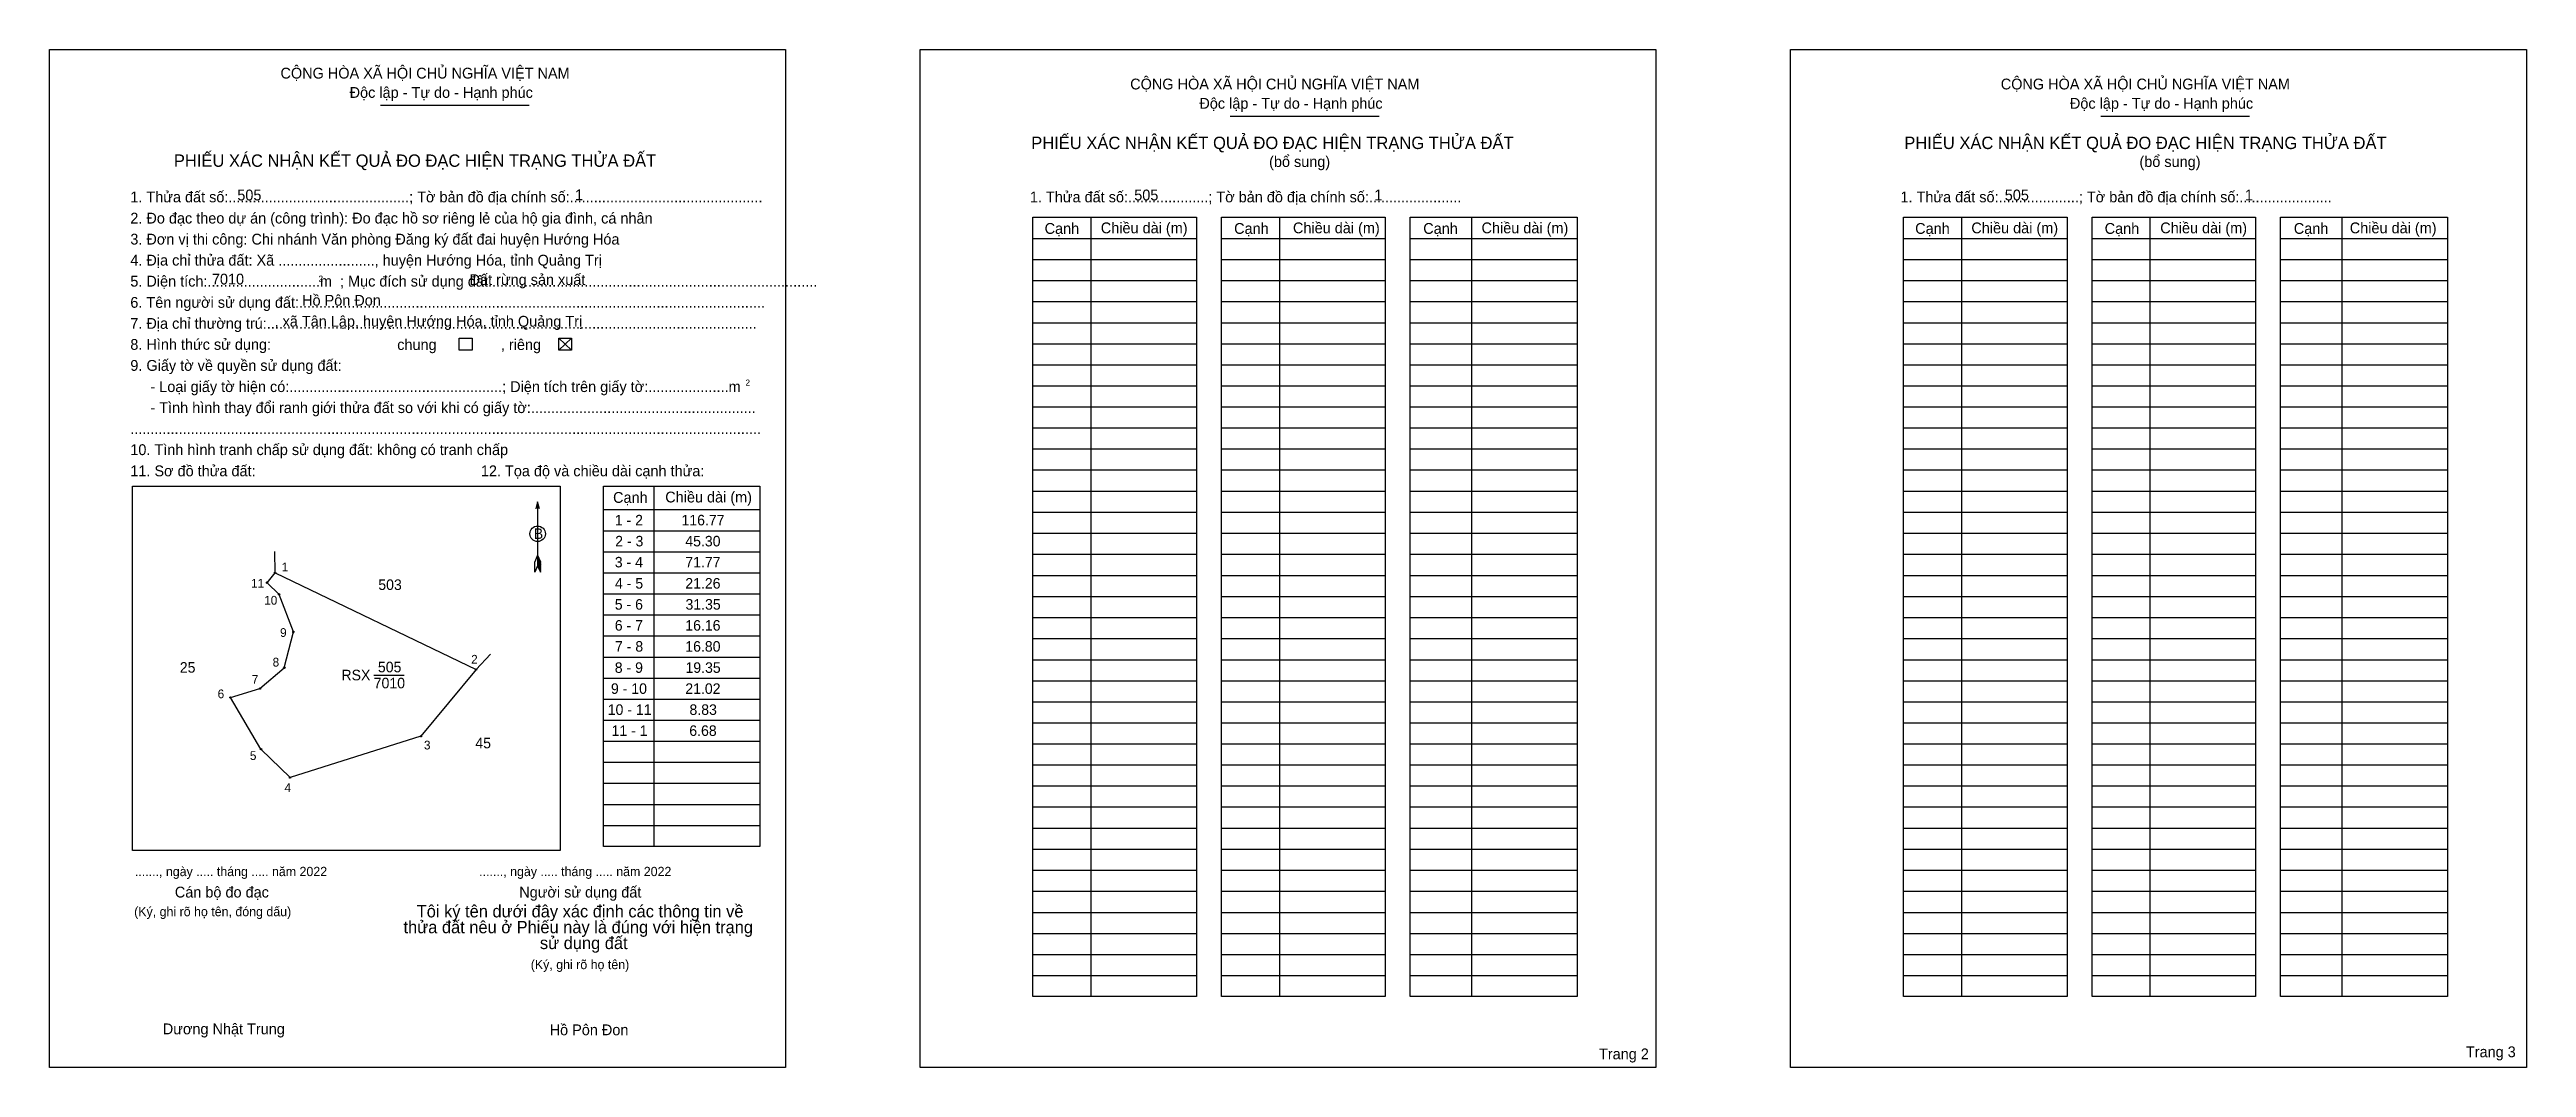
# Model space of a CAD drawing. Extents: x 543513 to 544809, y 1838704 to 1839237.
import ezdxf

# ---------------------------------------------------------------- set-up
doc = ezdxf.new("R2010")
doc.units = 0
for name, color, linetype in [('Level 1', 7, 'Continuous'), ('Level 10', 7, 'Continuous'), ('Level 11', 7, 'Continuous'), ('Level 13', 7, 'Continuous'), ('Level 2', 7, 'Continuous'), ('Level 25', 7, 'Continuous'), ('Level 27', 7, 'Continuous'), ('Level 36', 7, 'Continuous'), ('Level 48', 7, 'Continuous'), ('Level 50', 7, 'Continuous'), ('Level 52', 7, 'Continuous'), ('Level 55', 7, 'Continuous'), ('Level 6', 7, 'Continuous'), ('Level 9', 7, 'Continuous')]:
    doc.layers.add(name, color=color, linetype=linetype)

msp = doc.modelspace()

# ---------------------------------------------------------------- linework, layer by layer
at = {"layer": 'Level 1'}
for p, q in [((543512.5, 1839237.3), (543512.5, 1839237.3)), ((543968.2, 1839237.3), (543968.2, 1839237.3)), ((543685.7, 1839208.1), (543763.6, 1839208.1)), ((544130.6, 1839202.4), (544208.5, 1839202.4)), ((544586.2, 1839202.4), (544664.1, 1839202.4)), ((544057.6, 1839149.5), (544057.6, 1838741.6)), ((544156.3, 1839149.5), (544156.3, 1838741.6)), ((544256.9, 1839149.5), (544256.9, 1838741.6)), ((544513.3, 1839149.5), (544513.3, 1838741.6)), ((544612, 1839149.5), (544612, 1838741.6)), ((544712.5, 1839149.5), (544712.5, 1838741.6)), ((544027.3, 1839138.4), (544112.9, 1839138.4)), ((544126, 1839138.4), (544211.6, 1839138.4)), ((544224.7, 1839138.4), (544312.2, 1839138.4)), ((544483, 1839138.4), (544568.6, 1839138.4)), ((544581.7, 1839138.4), (544667.3, 1839138.4)), ((544680.4, 1839138.4), (544767.8, 1839138.4)), ((544027.3, 1839127.4), (544112.9, 1839127.4)), ((544126, 1839127.4), (544211.6, 1839127.4)), ((544224.7, 1839127.4), (544312.2, 1839127.4)), ((544483, 1839127.4), (544568.6, 1839127.4)), ((544581.7, 1839127.4), (544667.3, 1839127.4)), ((544680.4, 1839127.4), (544767.8, 1839127.4)), ((544027.3, 1839116.4), (544112.9, 1839116.4)), ((544126, 1839116.4), (544211.6, 1839116.4)), ((544224.7, 1839116.4), (544312.2, 1839116.4)), ((544483, 1839116.4), (544568.6, 1839116.4)), ((544581.7, 1839116.4), (544667.3, 1839116.4)), ((544680.4, 1839116.4), (544767.8, 1839116.4)), ((544027.3, 1839105.4), (544112.9, 1839105.4)), ((544027.3, 1839094.3), (544112.9, 1839094.3)), ((544126, 1839105.4), (544211.6, 1839105.4)), ((544126, 1839094.3), (544211.6, 1839094.3)), ((544224.7, 1839105.4), (544312.2, 1839105.4)), ((544224.7, 1839094.3), (544312.2, 1839094.3)), ((544483, 1839105.4), (544568.6, 1839105.4)), ((544483, 1839094.3), (544568.6, 1839094.3)), ((544581.7, 1839105.4), (544667.3, 1839105.4)), ((544581.7, 1839094.3), (544667.3, 1839094.3)), ((544680.4, 1839105.4), (544767.8, 1839105.4)), ((544680.4, 1839094.3), (544767.8, 1839094.3)), ((543779.1, 1839086.2), (543785.7, 1839080)), ((543779.1, 1839080), (543785.7, 1839086.2)), ((544027.3, 1839083.3), (544112.9, 1839083.3)), ((544126, 1839083.3), (544211.6, 1839083.3)), ((544224.7, 1839083.3), (544312.2, 1839083.3)), ((544483, 1839083.3), (544568.6, 1839083.3)), ((544581.7, 1839083.3), (544667.3, 1839083.3)), ((544680.4, 1839083.3), (544767.8, 1839083.3)), ((544027.3, 1839072.3), (544112.9, 1839072.3)), ((544126, 1839072.3), (544211.6, 1839072.3)), ((544224.7, 1839072.3), (544312.2, 1839072.3)), ((544483, 1839072.3), (544568.6, 1839072.3)), ((544581.7, 1839072.3), (544667.3, 1839072.3)), ((544680.4, 1839072.3), (544767.8, 1839072.3)), ((544027.3, 1839061.3), (544112.9, 1839061.3)), ((544126, 1839061.3), (544211.6, 1839061.3)), ((544224.7, 1839061.3), (544312.2, 1839061.3)), ((544483, 1839061.3), (544568.6, 1839061.3)), ((544581.7, 1839061.3), (544667.3, 1839061.3)), ((544680.4, 1839061.3), (544767.8, 1839061.3)), ((544027.3, 1839050.2), (544112.9, 1839050.2)), ((544126, 1839050.2), (544211.6, 1839050.2)), ((544224.7, 1839050.2), (544312.2, 1839050.2)), ((544483, 1839050.2), (544568.6, 1839050.2)), ((544581.7, 1839050.2), (544667.3, 1839050.2)), ((544680.4, 1839050.2), (544767.8, 1839050.2)), ((544027.3, 1839039.2), (544112.9, 1839039.2)), ((544126, 1839039.2), (544211.6, 1839039.2)), ((544224.7, 1839039.2), (544312.2, 1839039.2)), ((544483, 1839039.2), (544568.6, 1839039.2)), ((544581.7, 1839039.2), (544667.3, 1839039.2)), ((544680.4, 1839039.2), (544767.8, 1839039.2)), ((544027.3, 1839028.2), (544112.9, 1839028.2)), ((544027.3, 1839017.2), (544112.9, 1839017.2)), ((544126, 1839028.2), (544211.6, 1839028.2)), ((544126, 1839017.2), (544211.6, 1839017.2)), ((544224.7, 1839028.2), (544312.2, 1839028.2)), ((544224.7, 1839017.2), (544312.2, 1839017.2)), ((544483, 1839028.2), (544568.6, 1839028.2)), ((544483, 1839017.2), (544568.6, 1839017.2)), ((544581.7, 1839028.2), (544667.3, 1839028.2)), ((544581.7, 1839017.2), (544667.3, 1839017.2)), ((544680.4, 1839028.2), (544767.8, 1839028.2)), ((544680.4, 1839017.2), (544767.8, 1839017.2)), ((543555.9, 1839008.7), (543555.9, 1839008.7)), ((543828.9, 1839008.8), (543828.9, 1838820.1)), ((544027.3, 1839006.1), (544112.9, 1839006.1)), ((544126, 1839006.1), (544211.6, 1839006.1)), ((544224.7, 1839006.1), (544312.2, 1839006.1)), ((544483, 1839006.1), (544568.6, 1839006.1)), ((544581.7, 1839006.1), (544667.3, 1839006.1)), ((544680.4, 1839006.1), (544767.8, 1839006.1)), ((543768, 1839000.5), (543768, 1838967.1)), ((543802.5, 1838996.5), (543884.3, 1838996.5)), ((544027.3, 1838995.1), (544112.9, 1838995.1)), ((544126, 1838995.1), (544211.6, 1838995.1)), ((544224.7, 1838995.1), (544312.2, 1838995.1)), ((544483, 1838995.1), (544568.6, 1838995.1)), ((544581.7, 1838995.1), (544667.3, 1838995.1)), ((544680.4, 1838995.1), (544767.8, 1838995.1)), ((543802.5, 1838985.4), (543884.3, 1838985.4)), ((544027.3, 1838984.1), (544112.9, 1838984.1)), ((544126, 1838984.1), (544211.6, 1838984.1)), ((544224.7, 1838984.1), (544312.2, 1838984.1)), ((544483, 1838984.1), (544568.6, 1838984.1)), ((544581.7, 1838984.1), (544667.3, 1838984.1)), ((544680.4, 1838984.1), (544767.8, 1838984.1)), ((543768, 1838972.6), (543766.6, 1838969.2)), ((543766.6, 1838963.7), (543766.6, 1838969.2)), ((543768, 1838967.1), (543766.6, 1838963.7)), ((543768, 1838972.6), (543769.5, 1838969.2)), ((543768, 1838972.2), (543769.5, 1838968.8)), ((543768, 1838971.7), (543769.5, 1838968.3)), ((543768, 1838971.2), (543769.5, 1838967.8)), ((543768, 1838970.7), (543769.5, 1838967.3)), ((543768, 1838970.2), (543769.5, 1838966.8)), ((543768, 1838969.8), (543769.5, 1838966.3)), ((543768, 1838969.3), (543769.5, 1838965.8)), ((543768, 1838968.8), (543769.5, 1838965.3)), ((543768, 1838968.3), (543769.5, 1838964.8)), ((543768, 1838967.9), (543769.5, 1838964.3)), ((543768, 1838967.1), (543769.5, 1838963.7)), ((543769.5, 1838963.7), (543769.5, 1838969.2)), ((543802.5, 1838974.4), (543884.3, 1838974.4)), ((544027.3, 1838973.1), (544112.9, 1838973.1)), ((544126, 1838973.1), (544211.6, 1838973.1)), ((544224.7, 1838973.1), (544312.2, 1838973.1)), ((544483, 1838973.1), (544568.6, 1838973.1)), ((544581.7, 1838973.1), (544667.3, 1838973.1)), ((544680.4, 1838973.1), (544767.8, 1838973.1)), ((543802.5, 1838963.4), (543884.3, 1838963.4)), ((543802.5, 1838952.4), (543884.3, 1838952.4)), ((544027.3, 1838962), (544112.9, 1838962)), ((544027.3, 1838951), (544112.9, 1838951)), ((544126, 1838962), (544211.6, 1838962)), ((544126, 1838951), (544211.6, 1838951)), ((544224.7, 1838962), (544312.2, 1838962)), ((544224.7, 1838951), (544312.2, 1838951)), ((544483, 1838962), (544568.6, 1838962)), ((544483, 1838951), (544568.6, 1838951)), ((544581.7, 1838962), (544667.3, 1838962)), ((544581.7, 1838951), (544667.3, 1838951)), ((544680.4, 1838962), (544767.8, 1838962)), ((544680.4, 1838951), (544767.8, 1838951)), ((543802.5, 1838941.3), (543884.3, 1838941.3)), ((544027.3, 1838940), (544112.9, 1838940)), ((544126, 1838940), (544211.6, 1838940)), ((544224.7, 1838940), (544312.2, 1838940)), ((544483, 1838940), (544568.6, 1838940)), ((544581.7, 1838940), (544667.3, 1838940)), ((544680.4, 1838940), (544767.8, 1838940)), ((543802.5, 1838930.3), (543884.3, 1838930.3)), ((544027.3, 1838929), (544112.9, 1838929)), ((544126, 1838929), (544211.6, 1838929)), ((544224.7, 1838929), (544312.2, 1838929)), ((544483, 1838929), (544568.6, 1838929)), ((544581.7, 1838929), (544667.3, 1838929)), ((544680.4, 1838929), (544767.8, 1838929)), ((543802.5, 1838919.3), (543884.3, 1838919.3)), ((544027.3, 1838917.9), (544112.9, 1838917.9)), ((544126, 1838917.9), (544211.6, 1838917.9)), ((544224.7, 1838917.9), (544312.2, 1838917.9)), ((544483, 1838917.9), (544568.6, 1838917.9)), ((544581.7, 1838917.9), (544667.3, 1838917.9)), ((544680.4, 1838917.9), (544767.8, 1838917.9)), ((543802.5, 1838908.3), (543884.3, 1838908.3)), ((544027.3, 1838906.9), (544112.9, 1838906.9)), ((544126, 1838906.9), (544211.6, 1838906.9)), ((544224.7, 1838906.9), (544312.2, 1838906.9)), ((544483, 1838906.9), (544568.6, 1838906.9)), ((544581.7, 1838906.9), (544667.3, 1838906.9)), ((544680.4, 1838906.9), (544767.8, 1838906.9)), ((543802.5, 1838897.3), (543884.3, 1838897.3)), ((543802.5, 1838886.2), (543884.3, 1838886.2)), ((544027.3, 1838895.9), (544112.9, 1838895.9)), ((544126, 1838895.9), (544211.6, 1838895.9)), ((544224.7, 1838895.9), (544312.2, 1838895.9)), ((544483, 1838895.9), (544568.6, 1838895.9)), ((544581.7, 1838895.9), (544667.3, 1838895.9)), ((544680.4, 1838895.9), (544767.8, 1838895.9)), ((543802.5, 1838875.2), (543884.3, 1838875.2)), ((544027.3, 1838884.9), (544112.9, 1838884.9)), ((544027.3, 1838873.8), (544112.9, 1838873.8)), ((544126, 1838884.9), (544211.6, 1838884.9)), ((544126, 1838873.8), (544211.6, 1838873.8)), ((544224.7, 1838884.9), (544312.2, 1838884.9)), ((544224.7, 1838873.8), (544312.2, 1838873.8)), ((544483, 1838884.9), (544568.6, 1838884.9)), ((544483, 1838873.8), (544568.6, 1838873.8)), ((544581.7, 1838884.9), (544667.3, 1838884.9)), ((544581.7, 1838873.8), (544667.3, 1838873.8)), ((544680.4, 1838884.9), (544767.8, 1838884.9)), ((544680.4, 1838873.8), (544767.8, 1838873.8)), ((543802.5, 1838864.2), (543884.3, 1838864.2)), ((544027.3, 1838862.8), (544112.9, 1838862.8)), ((544126, 1838862.8), (544211.6, 1838862.8)), ((544224.7, 1838862.8), (544312.2, 1838862.8)), ((544483, 1838862.8), (544568.6, 1838862.8)), ((544581.7, 1838862.8), (544667.3, 1838862.8)), ((544680.4, 1838862.8), (544767.8, 1838862.8)), ((543802.5, 1838853.2), (543884.3, 1838853.2)), ((544027.3, 1838851.8), (544112.9, 1838851.8)), ((544126, 1838851.8), (544211.6, 1838851.8)), ((544224.7, 1838851.8), (544312.2, 1838851.8)), ((544483, 1838851.8), (544568.6, 1838851.8)), ((544581.7, 1838851.8), (544667.3, 1838851.8)), ((544680.4, 1838851.8), (544767.8, 1838851.8)), ((543802.5, 1838842.1), (543884.3, 1838842.1)), ((544027.3, 1838840.8), (544112.9, 1838840.8)), ((544126, 1838840.8), (544211.6, 1838840.8)), ((544224.7, 1838840.8), (544312.2, 1838840.8)), ((544483, 1838840.8), (544568.6, 1838840.8)), ((544581.7, 1838840.8), (544667.3, 1838840.8)), ((544680.4, 1838840.8), (544767.8, 1838840.8)), ((543802.5, 1838831.1), (543884.3, 1838831.1)), ((544027.3, 1838829.7), (544112.9, 1838829.7)), ((544126, 1838829.7), (544211.6, 1838829.7)), ((544224.7, 1838829.7), (544312.2, 1838829.7)), ((544483, 1838829.7), (544568.6, 1838829.7)), ((544581.7, 1838829.7), (544667.3, 1838829.7)), ((544680.4, 1838829.7), (544767.8, 1838829.7)), ((543779.8, 1838818), (543779.8, 1838818)), ((544027.3, 1838818.7), (544112.9, 1838818.7)), ((544126, 1838818.7), (544211.6, 1838818.7)), ((544224.7, 1838818.7), (544312.2, 1838818.7)), ((544483, 1838818.7), (544568.6, 1838818.7)), ((544581.7, 1838818.7), (544667.3, 1838818.7)), ((544680.4, 1838818.7), (544767.8, 1838818.7)), ((544027.3, 1838807.7), (544112.9, 1838807.7)), ((544027.3, 1838796.7), (544112.9, 1838796.7)), ((544126, 1838807.7), (544211.6, 1838807.7)), ((544126, 1838796.7), (544211.6, 1838796.7)), ((544224.7, 1838807.7), (544312.2, 1838807.7)), ((544224.7, 1838796.7), (544312.2, 1838796.7)), ((544483, 1838807.7), (544568.6, 1838807.7)), ((544483, 1838796.7), (544568.6, 1838796.7)), ((544581.7, 1838807.7), (544667.3, 1838807.7)), ((544581.7, 1838796.7), (544667.3, 1838796.7)), ((544680.4, 1838807.7), (544767.8, 1838807.7)), ((544680.4, 1838796.7), (544767.8, 1838796.7)), ((544027.3, 1838785.6), (544112.9, 1838785.6)), ((544126, 1838785.6), (544211.6, 1838785.6)), ((544224.7, 1838785.6), (544312.2, 1838785.6)), ((544483, 1838785.6), (544568.6, 1838785.6)), ((544581.7, 1838785.6), (544667.3, 1838785.6)), ((544680.4, 1838785.6), (544767.8, 1838785.6)), ((544027.3, 1838774.6), (544112.9, 1838774.6)), ((544126, 1838774.6), (544211.6, 1838774.6)), ((544224.7, 1838774.6), (544312.2, 1838774.6)), ((544483, 1838774.6), (544568.6, 1838774.6)), ((544581.7, 1838774.6), (544667.3, 1838774.6)), ((544680.4, 1838774.6), (544767.8, 1838774.6)), ((544027.3, 1838763.6), (544112.9, 1838763.6)), ((544126, 1838763.6), (544211.6, 1838763.6)), ((544224.7, 1838763.6), (544312.2, 1838763.6)), ((544483, 1838763.6), (544568.6, 1838763.6)), ((544581.7, 1838763.6), (544667.3, 1838763.6)), ((544680.4, 1838763.6), (544767.8, 1838763.6)), ((544027.3, 1838752.6), (544112.9, 1838752.6)), ((544126, 1838752.6), (544211.6, 1838752.6)), ((544224.7, 1838752.6), (544312.2, 1838752.6)), ((544483, 1838752.6), (544568.6, 1838752.6)), ((544581.7, 1838752.6), (544667.3, 1838752.6)), ((544680.4, 1838752.6), (544767.8, 1838752.6)), ((543897.8, 1838704.4), (543897.8, 1838704.4)), ((544353.4, 1838704.4), (544353.4, 1838704.4))]:
    msp.add_line(p, q, dxfattribs=at)
for points in [[(544027.3, 1839149.5), (544112.9, 1839149.5), (544112.9, 1838741.6), (544027.3, 1838741.6)], [(544126, 1839149.5), (544211.6, 1839149.5), (544211.6, 1838741.6), (544126, 1838741.6)], [(544224.7, 1839149.5), (544312.2, 1839149.5), (544312.2, 1838741.6), (544224.7, 1838741.6)], [(544483, 1839149.5), (544568.6, 1839149.5), (544568.6, 1838741.6), (544483, 1838741.6)], [(544581.7, 1839149.5), (544667.3, 1839149.5), (544667.3, 1838741.6), (544581.7, 1838741.6)], [(544680.4, 1839149.5), (544767.8, 1839149.5), (544767.8, 1838741.6), (544680.4, 1838741.6)], [(543555.9, 1839008.7), (543779.8, 1839008.7), (543779.8, 1838818), (543555.9, 1838818)], [(543802.5, 1839008.8), (543884.3, 1839008.8), (543884.3, 1838820.1), (543802.5, 1838820.1)]]:
    msp.add_lwpolyline(points, close=True, dxfattribs=at)
msp.add_lwpolyline([(543769, 1838996.9), (543768, 1839000.5), (543767.1, 1838996.9)], dxfattribs=at)
msp.add_circle((543768, 1838983.8), 4.07, dxfattribs=at)
at = {"layer": 'Level 10'}
msp.add_lwpolyline([(543607.2, 1838898.1), (543622.6, 1838902.8), (543635.4, 1838913.7), (543640.2, 1838932.4), (543632.7, 1838952.1), (543626.4, 1838958.2), (543630.6, 1838963.4), (543735.8, 1838912.7), (543706.9, 1838877.8), (543638.4, 1838856.2), (543623.2, 1838871.1)], close=True, dxfattribs=at)
at = {"layer": 'Level 11'}
for centre in [(543630.6, 1838963.4), (543626.4, 1838958.2), (543632.7, 1838952.1), (543640.2, 1838932.4), (543635.4, 1838913.7), (543735.8, 1838912.7), (543622.6, 1838902.8), (543607.2, 1838898.1), (543607.2, 1838898.1), (543706.9, 1838877.8), (543623.2, 1838871.1), (543638.4, 1838856.2)]:
    msp.add_circle(centre, 0.367, dxfattribs=at)
at = {"layer": 'Level 2'}
for points in [[(543512.5, 1839237.3), (543897.8, 1839237.3), (543897.8, 1838704.4), (543512.5, 1838704.4)], [(543968.2, 1839237.3), (544353.4, 1839237.3), (544353.4, 1838704.4), (543968.2, 1838704.4)], [(544423.8, 1839237.3), (544809.1, 1839237.3), (544809.1, 1838704.4), (544423.8, 1838704.4)]]:
    msp.add_lwpolyline(points, close=True, dxfattribs=at)
at = {"layer": 'Level 25'}
msp.add_line((543623.2, 1838871.1), (543607.2, 1838898.1), dxfattribs=at)
at = {"layer": 'Level 27'}
for p, q in [((543630.6, 1838963.4), (543630.4, 1838974.5)), ((543735.8, 1838912.7), (543743.4, 1838920.7))]:
    msp.add_line(p, q, dxfattribs=at)
at = {"layer": 'Level 50'}
for points in [[(543727, 1839086.2), (543733.7, 1839086.2), (543733.7, 1839080), (543727, 1839080)], [(543779.1, 1839086.2), (543785.7, 1839086.2), (543785.7, 1839080), (543779.1, 1839080)]]:
    msp.add_lwpolyline(points, close=True, dxfattribs=at)
at = {"layer": 'Level 9'}
msp.add_line((543682.2, 1838909.8), (543698.2, 1838909.8), dxfattribs=at)

# ---------------------------------------------------------------- texts
at = {"layer": 'Level 1'}
for s, height, p in [('CỘNG HÒA XÃ HỘI CHỦ NGHĨA VIỆT NAM', 5.659, (543633.4, 1839222.1)), ('CỘNG HÒA XÃ HỘI CHỦ NGHĨA VIỆT NAM', 5.659, (544078.2, 1839216.4)), ('CỘNG HÒA XÃ HỘI CHỦ NGHĨA VIỆT NAM', 5.659, (544533.9, 1839216.4)), ('Độc lập - Tự do - Hạnh phúc', 5.659, (543669.6, 1839212)), ('Độc lập - Tự do - Hạnh phúc', 5.659, (544114.4, 1839206.3)), ('Độc lập - Tự do - Hạnh phúc', 5.659, (544570.1, 1839206.3)), ('PHIẾU XÁC NHẬN KẾT QUẢ ĐO ĐẠC HIỆN TRẠNG THỬA ĐẤT', 6.468, (543577.6, 1839175.9)), ('PHIẾU XÁC NHẬN KẾT QUẢ ĐO ĐẠC HIỆN TRẠNG THỬA ĐẤT', 6.468, (544026.4, 1839185.2)), ('PHIẾU XÁC NHẬN KẾT QUẢ ĐO ĐẠC HIỆN TRẠNG THỬA ĐẤT', 6.468, (544483.4, 1839185.2)), ('(bổ sung)', 5.66, (544150.9, 1839175.8)), ('(bổ sung)', 5.66, (544606.5, 1839175.8)), ('1. Thửa đất số:.............................................; Tờ bản đồ địa chính số:................................................', 5.659, (543554.8, 1839157.3)), ('1. Thửa đất số:....................; Tờ bản đồ địa chính số:.......................', 5.659, (544025.7, 1839157.3)), ('1. Thửa đất số:....................; Tờ bản đồ địa chính số:.......................', 5.659, (544481.4, 1839157.3)), ('2. Đo đạc theo dự án (công trình): Đo đạc hồ sơ riêng lẻ của hộ gia đình, cá nhân', 5.659, (543554.8, 1839146.2)), ('Cạnh', 5.66, (544033.4, 1839140.8)), ('Chiều dài (m)', 5.659, (544062.8, 1839141.1)), ('Cạnh', 5.66, (544132.6, 1839140.8)), ('Chiều dài (m)', 5.659, (544163.4, 1839141.1)), ('Cạnh', 5.66, (544231.6, 1839140.8)), ('Chiều dài (m)', 5.659, (544262.1, 1839141.1)), ('Cạnh', 5.66, (544489.1, 1839140.8)), ('Chiều dài (m)', 5.659, (544518.5, 1839141.1)), ('Cạnh', 5.66, (544588.3, 1839140.8)), ('Chiều dài (m)', 5.659, (544617.4, 1839141.1)), ('Cạnh', 5.66, (544687.3, 1839140.8)), ('Chiều dài (m)', 5.659, (544716.6, 1839141.1)), ('3. Đơn vị thi công: Chi nhánh Văn phòng Đăng ký đất đai huyện Hướng Hóa', 5.659, (543554.8, 1839135.2)), ('4. Địa chỉ thửa đất: Xã ........................, huyện Hướng Hóa, tỉnh Quảng Trị', 5.659, (543554.8, 1839124.2)), ('5. Diện tích:............................m  ; Mục đích sử dụng đất:.................................................................................', 5.659, (543554.8, 1839113.2)), ('6. Tên người sử dụng đất:....................................................................................................................', 5.659, (543554.8, 1839102.1)), ('2', 3.23, (543653.3, 1839115.7)), ('7. Địa chỉ thường trú:..........................................................................................................................', 5.659, (543554.8, 1839091.1)), ('chung                , riêng', 5.659, (543694.5, 1839080)), ('9. Giấy tờ về quyền sử dụng đất:', 5.659, (543554.8, 1839069.1)), ('     - Loại giấy tờ hiện có:.....................................................; Diện tích trên giấy tờ:....................m', 5.659, (543554.8, 1839058)), ('2', 3.23, (543876.8, 1839061.3)), ('     - Tình hình thay đổi ranh giới thửa đất so với khi có giấy tờ:........................................................', 5.659, (543554.8, 1839047)), ('10. Tình hình tranh chấp sử dụng đất: không có tranh chấp', 5.659, (543554.8, 1839025)), ('.............................................................................................................................................................', 5.659, (543554.8, 1839036)), ('11. Sơ đồ thửa đất:', 5.659, (543554.8, 1839013.9)), ('12. Tọa độ và chiều dài cạnh thửa:', 5.659, (543738.3, 1839013.9)), ('Cạnh', 5.66, (543807.5, 1839000)), ('Chiều dài (m)', 5.659, (543834.8, 1839000.2)), ('B', 5.51, (543766, 1838981.1)), ('......., ngày ..... tháng ..... năm 2022', 4.851, (543557.2, 1838804.6)), ('......., ngày ..... tháng ..... năm 2022', 4.851, (543737.4, 1838804.6)), ('Cán bộ đo đạc', 5.659, (543578.1, 1838793.4)), ('Người sử dụng đất', 5.659, (543758.4, 1838793.4)), ('(Ký, ghi rõ họ tên, đóng dấu)', 4.851, (543556.8, 1838783.6)), ('Tôi ký tên dưới đây xác định các thông tin về', 6.431, (543704.7, 1838783)), ('thửa đất nêu ở Phiếu này là đúng với hiện trạng', 6.431, (543697.8, 1838774.7)), ('sử dụng đất', 6.431, (543769.2, 1838766.4)), ('(Ký, ghi rõ họ tên)', 4.851, (543764.4, 1838755.9)), ('Dương Nhật Trung', 5.659, (543571.8, 1838721.8)), ('Trang 2', 5.66, (544323.6, 1838708.7)), ('Trang 3', 5.66, (544777.4, 1838709.8))]:
    msp.add_text(s, height=height, dxfattribs=at).set_placement(p)
at = {"layer": 'Level 13'}
for s, p in [('RSX', (543665.3, 1838907.1)), ('505', (543684.4, 1838911.3)), ('7010', (543682.2, 1838902.9))]:
    msp.add_text(s, height=5.51, dxfattribs=at).set_placement(p)
at = {"layer": 'Level 36'}
for s, p in [('503', (543684.6, 1838954.4)), ('25', (543580.7, 1838911.1)), ('45', (543735.4, 1838871.5))]:
    msp.add_text(s, height=5.51, dxfattribs=at).set_placement(p)
at = {"layer": 'Level 48'}
msp.add_text('8. Hình thức sử dụng:', height=5.659, dxfattribs=at).set_placement((543554.8, 1839080.1))
at = {"layer": 'Level 52'}
for s, p in [('1 - 2', (543808.4, 1838988.2)), ('116.77', (543843.3, 1838988.2)), ('2 - 3', (543808.6, 1838977.2)), ('45.30', (543845.3, 1838977.2)), ('3 - 4', (543808.4, 1838966.2)), ('71.77', (543845.3, 1838966.2)), ('4 - 5', (543808.5, 1838955.1)), ('21.26', (543845.3, 1838955.1)), ('5 - 6', (543808.4, 1838944.1)), ('6 - 7', (543808.4, 1838933.1)), ('31.35', (543845.4, 1838944.1)), ('16.16', (543845.3, 1838933.1)), ('7 - 8', (543808.5, 1838922.1)), ('16.80', (543845.3, 1838922.1)), ('8 - 9', (543808.4, 1838911)), ('19.35', (543845.4, 1838911)), ('9 - 10', (543806.4, 1838900)), ('21.02', (543845.3, 1838900)), ('10 - 11', (543804.7, 1838889)), ('8.83', (543847.5, 1838889)), ('11 - 1', (543806.7, 1838878)), ('6.68', (543847.4, 1838878))]:
    msp.add_text(s, height=5.51, dxfattribs=at).set_placement(p)
at = {"layer": 'Level 55'}
for s, p in [('1', (543630.6, 1838963.4)), ('11', (543626.3, 1838958.2)), ('10', (543632.6, 1838952.1)), ('9', (543640.2, 1838932.4)), ('8', (543635.4, 1838913.7)), ('2', (543735.7, 1838912.7)), ('7', (543622.5, 1838902.8)), ('6', (543607.1, 1838898.1)), ('3', (543706.8, 1838877.8)), ('5', (543623.2, 1838871.1)), ('4', (543638.3, 1838856.2))]:
    msp.add_text(s, height=0.184, dxfattribs=at).set_placement(p)
at = {"layer": 'Level 6'}
for s, height, p in [('505', 5.66, (543610.8, 1839158.3)), ('1', 5.66, (543787.6, 1839158.4)), ('505', 5.66, (544080.3, 1839158.3)), ('1', 5.66, (544206, 1839158.3)), ('505', 5.66, (544536, 1839158.3)), ('1', 5.66, (544661.7, 1839158.3)), ('7010', 5.66, (543597.5, 1839114.3)), ('Đất rừng sản xuất', 5.659, (543732.4, 1839114)), ('Hồ Pôn Đon', 5.66, (543644.7, 1839103.2)), (', xã Tân Lập, huyện Hướng Hóa, tỉnh Quảng Trị', 5.659, (543630.3, 1839092.2)), ('Hồ Pôn Đon', 5.66, (543774.3, 1838721.3))]:
    msp.add_text(s, height=height, dxfattribs=at).set_placement(p)
at = {"layer": 'Level 9'}
for s, p in [('1', (543634, 1838964.1)), ('11', (543618, 1838955.6)), ('10', (543624.9, 1838946.7)), ('9', (543633.2, 1838929.8)), ('8', (543629.3, 1838914.3)), ('2', (543733.2, 1838915.8)), ('6', (543600.5, 1838897.7)), ('7', (543618.4, 1838905.3)), ('3', (543708.5, 1838870.9)), ('5', (543617.4, 1838865.4)), ('4', (543635.5, 1838848.6))]:
    msp.add_text(s, height=4.59, dxfattribs=at).set_placement(p)

doc.saveas('drawing.dxf')
